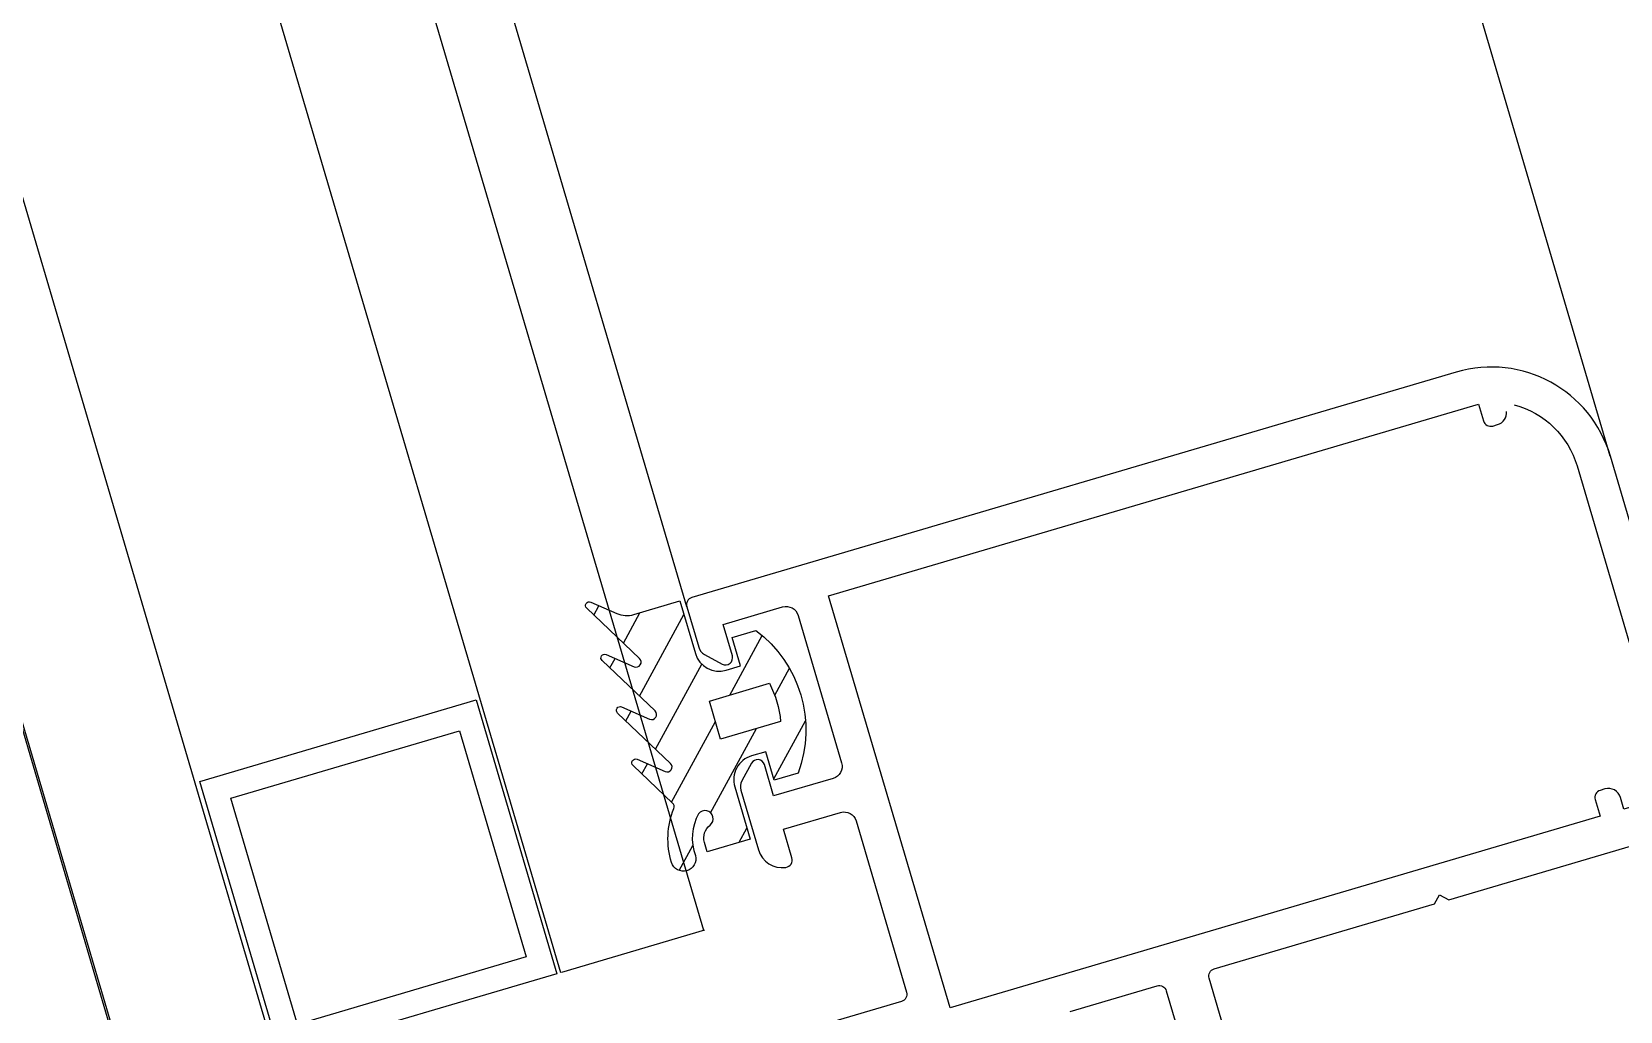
# Model space of a CAD drawing. Header units: millimetres. Extents: x 62878 to 70819, y -67946 to -61850.
# Drawn here: x 64274.39 to 64280.78, y -65958.71 to -65954.77 of the extents above; entities that cross this region are included whole.
import ezdxf

# ---------------------------------------------------------------- set-up
doc = ezdxf.new("R2010")
doc.units = ezdxf.units.MM
doc.layers.add('alan hesabı1', color=7, linetype='Continuous', plot=False)
doc.layers.add('DOGRAMA', color=171, linetype='Continuous', lineweight=0)

msp = doc.modelspace()

# ---------------------------------------------------------------- hatches: boundary and pattern name
at = {"layer": 'DOGRAMA', "lineweight": -2}
h = msp.add_hatch(dxfattribs=at)
h.set_pattern_fill('ANSI31', color=256, scale=0.05, angle=433.5057849383392, style=0)
h.set_pattern_definition([(61.42665841833924, (64320.95698885302, -66063.62633634737), (0.1394151397588898, -0.07592747398675415), [])])
edge = h.paths.add_edge_path(flags=16)
edge.add_arc((64277.00305887147, -65957.58073926187), 0.4000000000042019, 4.889699396741378, 27.963617462450316, ccw=False)
edge.add_line((64277.40160312599, -65957.54664414213), (64277.1599674438, -65957.61788357387))
edge.add_line((64277.1599674438, -65957.61788357387), (64277.1147214001, -65957.46441437327))
edge.add_line((64277.1147214001, -65957.46441437327), (64277.35635708225, -65957.39317494155))
edge = h.paths.add_edge_path()
edge.add_arc((64277.00305887142, -65957.5807392618), 0.5000000000063766, -20.443239229848416, 53.296556061614126, ccw=False)
edge.add_line((64277.47156820484, -65957.75537890366), (64277.37564995452, -65957.78365768098))
edge.add_line((64277.37564995452, -65957.78365768098), (64277.34171542172, -65957.6685557805))
edge.add_line((64277.34171542172, -65957.6685557805), (64277.2841644715, -65957.68552304692))
edge.add_arc((64277.31244324883, -65957.78144129731), 0.1000000000210878, 106.4266584200727, 196.426658416074)
edge.add_line((64277.21652499844, -65957.80972007463), (64277.27873830856, -65958.0207402254))
edge.add_line((64277.27873830856, -65958.0207402254), (64277.10608545785, -65958.07164202457))
edge.add_line((64277.10608545785, -65958.07164202457), (64277.09492116783, -65958.03377408015))
edge.add_arc((64277.15726803055, -65958.01539287495), 0.06499999996938917, 128.0173228583608, 196.4266583737518, ccw=False)
edge.add_arc((64277.09710113993, -65957.93843074045), 0.0326894307357409, 308.0173229350045, 501.8569375548964)
edge.add_arc((64277.24483606812, -65958.01632917507), 0.1992591642452988, 150.5104368779284, 200.7763440385384)
edge.add_arc((64277.01019115344, -65958.09988458219), 0.05002797725811624, -162.60118294524534, 14.912053351984923, ccw=False)
edge.add_arc((64277.2710561348, -65958.01832672616), 0.3233450412891879, 158.0409955288315, 197.3673056832345, ccw=False)
edge.add_arc((64276.95262020948, -65957.88993522014), 0.01999999996416882, 338.0409955758747, 406.4266584564953)
edge.add_line((64276.96640586001, -65957.87544536722), (64276.8069897075, -65957.72377679044))
edge.add_arc((64276.81732894543, -65957.71290940073), 0.01500000001053073, 66.42665841706503, 226.4266584329351, ccw=False)
edge.add_line((64276.82332778483, -65957.69916116715), (64276.93617660405, -65957.74840108881))
edge.add_arc((64276.94417505658, -65957.73007011075), 0.01999999999910828, 246.4266584020146, 406.4266584233569)
edge.add_line((64276.95796070716, -65957.71558025779), (64276.74477639743, -65957.51275663965))
edge.add_arc((64276.75511563536, -65957.50188924994), 0.01500000001053073, 66.42665839483561, 226.4266584329351, ccw=False)
edge.add_line((64276.76111447476, -65957.48814101638), (64276.87396329396, -65957.53738093801))
edge.add_arc((64276.88196174651, -65957.51904995993), 0.02000000001826546, 246.4266583804774, 406.4266583493178)
edge.add_line((64276.89574739711, -65957.50456010699), (64276.6825630873, -65957.30173648884))
edge.add_arc((64276.69290232525, -65957.29086909912), 0.01500000002056111, 66.42665839159213, 226.4266583926648, ccw=False)
edge.add_line((64276.69890116466, -65957.27712086555), (64276.81174998388, -65957.32636078716))
edge.add_arc((64276.81974843641, -65957.30802980912), 0.01999999997243319, 246.4266583686706, 406.4266584248247)
edge.add_line((64276.83353408697, -65957.29353995618), (64276.62034977725, -65957.09071633803))
edge.add_arc((64276.63068901516, -65957.07984894833), 0.01499999998494241, 66.42665852219972, 226.4266584550274, ccw=False)
edge.add_line((64276.63668785453, -65957.06610071477), (64276.74197890763, -65957.11204291637))
edge.add_arc((64276.78197117025, -65957.020388026), 0.09999999999893791, 246.4266584392508, 286.4266584367842)
edge.add_line((64276.8102499476, -65957.11630627635), (64276.99595053534, -65957.06155772174))
edge.add_line((64276.99595053534, -65957.06155772174), (64277.05816384542, -65957.27257787253))
edge.add_arc((64277.1540820958, -65957.2442990952), 0.1000000000161664, 196.4266584252503, 286.4266584264291)
edge.add_line((64277.18236087314, -65957.34021734557), (64277.23991182337, -65957.32325007922))
edge.add_line((64277.23991182337, -65957.32325007922), (64277.20597729056, -65957.20814817876))
edge.add_line((64277.20597729056, -65957.20814817876), (64277.30189554096, -65957.17986940144))

# ---------------------------------------------------------------- linework, layer by layer
at = {"layer": 'alan hesabı1'}
msp.add_lwpolyline([(63724.95426861863, -65595.46300699344), (64131.54280300612, -65475.35181634451), (64132.28794008258, -65475.75773597493), (64579.09331549415, -66991.10609428944), (64176.60329802258, -67109.7100704219), (64175.12696321385, -67104.70251828383), (64170.38691273129, -67106.09998781179)], close=True, dxfattribs=at)
at = {"layer": 'DOGRAMA', "lineweight": -2}
for p, q in [((64276.06996065961, -65961.27629794883), (64247.86348704765, -65865.61682292997)), ((64247.30911569452, -65865.89560850729), (64275.45795297858, -65961.3456208311)), ((64280.74366769827, -65956.47833353498), (64254.39277353242, -65867.11095076895)), ((64277.0915934302, -65958.38941707676), (64250.29147532228, -65867.48638783605)), ((64276.51609685996, -65958.55913480563), (64249.71597907966, -65867.6561054683)), ((64277.0234623072, -65957.08543471935), (64250.93845909856, -65868.61966273352)), ((64277.09500353943, -65958.387675553), (64276.51949403727, -65958.55734821688))]:
    msp.add_line(p, q, dxfattribs=at)
at = {"layer": 'DOGRAMA', "lineweight": -2, "ltscale": 0.5}
for points in [[(64281.38862675856, -65958.66480305487), (64280.74387063576, -65956.47786694649, 0.4142135623730951), (64280.12288549735, -65956.13966958123), (64277.04390966056, -65957.04741833305, 0.4142135623730951), (64277.02361781862, -65957.08467744135), (64277.07149096076, -65957.24705744743, 0.1991096956269791), (64277.09553953223, -65957.27682170803), (64277.16641877595, -65957.31542355534, 0.6680969080520953), (64277.20707235172, -65957.28258691156), (64277.16982637415, -65957.156252984), (64277.40962200006, -65957.0855560407, -0.4142135623730951), (64277.47172051392, -65957.11937577723), (64277.64704893325, -65957.7140689295, -0.4142135623730951), (64277.61322919673, -65957.77616744337), (64277.37343357078, -65957.84686438664), (64277.33618476532, -65957.72052086725, 0.6680969080520438), (64277.2842196786, -65957.71499021086), (64277.24561783128, -65957.78586945457, 0.1989616347782854), (64277.24156518331, -65957.82392898877), (64277.31226495447, -65958.06373420653, 0.3728392455561729), (64277.42246875935, -65958.13442775182, 0.4568501953068724), (64277.44695839185, -65958.0962518376), (64277.41302385907, -65957.98114993713), (64277.6432276599, -65957.9132808716, -0.4142135623730951), (64277.70532617373, -65957.9471006081), (64277.90893337044, -65958.63771201076, -0.4142135623730951), (64277.88864152851, -65958.67497111908), (64276.25803127229, -65959.15571033343, -0.4142135623730951)], [(64280.356345198, -65956.27123226256, -0.2621398995659221), (64280.60958508525, -65956.51745723473), (64280.98569282359, -65957.7931699646, -0.4142135623730951), (64280.95187308704, -65957.85526847847), (64280.79840388643, -65957.90051452216), (64280.78426449782, -65957.85255539697, 0.4142135623730951), (64280.72216598395, -65957.81873566042), (64280.7029823339, -65957.82439141591, 0.4142135623730951), (64280.68269049195, -65957.86165052421), (64280.70248563607, -65957.92879329948), (64278.08391740101, -65958.70080392019), (64277.59469455347, -65957.04141818885), (64280.21326278847, -65956.2694075681), (64280.23305793264, -65956.33655034337, 0.4142135623730951), (64280.27031704096, -65956.3568421853), (64280.28950069097, -65956.35118642983, 0.3618128521052944), (64280.32508833054, -65956.29800977008)], [(64279.19544215708, -65958.81097522652), (64279.12757309151, -65958.58077142564, -0.4142135623730951), (64279.14786493343, -65958.54351231735), (64280.03510874931, -65958.28193362716), (64280.05540059123, -65958.24467451886), (64280.09265969951, -65958.26496636076), (64280.97990351541, -65958.0033876706, -0.4142135623730951)], [(64278.5675595187, -65958.7145989201), (64278.91766113254, -65958.6113813829, -0.4142135623730951), (64278.95492024084, -65958.63167322481), (64279.04541232826, -65958.93861162597, 0.4142135623730951)]]:
    msp.add_lwpolyline(points, format="xyb", dxfattribs=at)
at = {"layer": 'DOGRAMA', "lineweight": -2}
for points in [[(64277.30189554096, -65957.17986940144, -0.3333333333332296), (64277.47156820484, -65957.75537890366), (64277.37564995452, -65957.78365768098), (64277.34171542172, -65957.6685557805), (64277.2841644715, -65957.68552304692, 0.4142135623730951), (64277.21652499844, -65957.80972007463), (64277.27873830856, -65958.0207402254), (64277.10608545785, -65958.07164202457), (64277.09492116783, -65958.03377408015, -0.3076847592325949), (64277.11723455039, -65957.9641842774, 1.128701775595035), (64277.07139184912, -65957.91824086063, 0.2229122392588673), (64277.05853428671, -65958.0870105784, -0.9785310008372164), (64276.96245213111, -65958.11484400251, -0.1732976222504512), (64276.97116924247, -65957.89741408193, 0.3075716929246892), (64276.96640586001, -65957.87544536722), (64276.8069897075, -65957.72377679044, -0.8390996311771624), (64276.82332778483, -65957.69916116715), (64276.93617660405, -65957.74840108881, 0.8390996311772869), (64276.95796070716, -65957.71558025779), (64276.74477639743, -65957.51275663965, -0.8390996311771624), (64276.76111447476, -65957.48814101638), (64276.87396329396, -65957.53738093801, 0.839099631177325), (64276.89574739711, -65957.50456010699), (64276.6825630873, -65957.30173648884, -0.8390996311769768), (64276.69890116466, -65957.27712086555), (64276.81174998388, -65957.32636078716, 0.8390996311770358), (64276.83353408697, -65957.29353995618), (64276.62034977725, -65957.09071633803, -0.8390996311781366), (64276.63668785453, -65957.06610071477), (64276.74197890763, -65957.11204291637, 0.1763269807084491), (64276.8102499476, -65957.11630627635), (64276.99595053534, -65957.06155772174), (64277.05816384542, -65957.27257787253, 0.4142135623728453), (64277.18236087314, -65957.34021734557), (64277.23991182337, -65957.32325007922), (64277.20597729056, -65957.20814817876)], [(64277.35635708225, -65957.39317494155, -0.1010205144335734), (64277.40160312599, -65957.54664414213), (64277.1599674438, -65957.61788357387), (64277.1147214001, -65957.46441437327)], [(64277.35635708225, -65957.39317494155, -0.1010205144335734), (64277.40160312599, -65957.54664414213), (64277.1599674438, -65957.61788357388), (64277.1147214001, -65957.46441437327)]]:
    msp.add_lwpolyline(points, format="xyb", close=True, dxfattribs=at)
for points in [[(64275.38765868295, -65958.89103778925), (64275.06245274377, -65957.78797791003), (64276.17510444807, -65957.45994409313), (64276.50031038721, -65958.56300397236)], [(64275.45529815597, -65958.76684076154), (64275.18664977143, -65957.85561738304), (64276.10746497502, -65957.58414112082), (64276.37611335947, -65958.4953644993)]]:
    msp.add_lwpolyline(points, close=True, dxfattribs=at)

doc.saveas('drawing.dxf')
